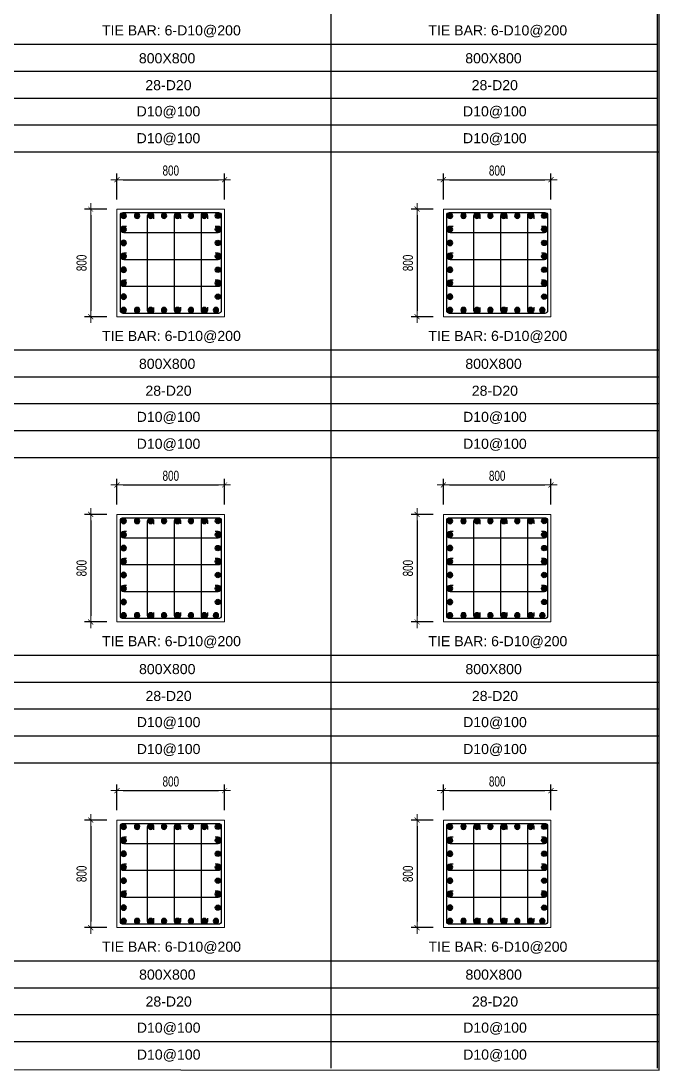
# Model space of a CAD drawing. Header units: millimetres. Extents: x 49323 to 538172, y -39336 to 181761.
# Drawn here: x 278641 to 283384, y 130327 to 138126 of the extents above; entities that cross this region are included whole.
import ezdxf
from ezdxf.enums import TextEntityAlignment as Align

# ---------------------------------------------------------------- set-up
doc = ezdxf.new("R2010")
doc.units = ezdxf.units.MM
doc.linetypes.add('CENTER2', pattern=[1.125, 0.75, -0.125, 0.125, -0.125])
doc.layers.get('Defpoints').update_dxf_attribs({"color": 151, "lineweight": 9})
for name, color, linetype in [('2', 2, 'Continuous'), ('A-ANNO-LEAD', 4, 'Continuous'), ('CEN', 1, 'CENTER2'), ('STL', 3, 'Continuous'), ('TIT1', 3, 'Continuous')]:
    doc.layers.add(name, color=color, linetype=linetype)
doc.layers.add('NDC_S_CONTINUOUS', color=3, linetype='Continuous', lineweight=20)
doc.layers.add('NDC_S_DIM', color=1, linetype='Continuous', lineweight=15)
doc.styles.add('NDC_ARIAL', font='arial.ttf', dxfattribs={"width": 0.85})
doc.styles.add('NDC_DIM', font='', dxfattribs={"width": 0.75})
doc.styles.get('NDC_DIM').set_extended_font_data('Dotum')
doc.dimstyles.new('NDC_dim_30', dxfattribs={"dimscale": 30, "dimtxt": 2.5, "dimasz": 1.5, "dimexe": 1.5, "dimexo": 2.5, "dimgap": 1, "dimtad": 1, "dimdec": 0, "dimzin": 0, "dimdsep": 46, "dimtxsty": 'NDC_DIM', "dimblk": 'DIMMARK', "dimcen": 0.09, "dimdle": 1.2, "dimclrd": 1, "dimclre": 1, "dimclrt": 3, "dimadec": 0, "dimazin": 0, "dimtfac": 1, "dimtdec": 0, "dimtix": 1, "dimtofl": 0, "dimtmove": 0, "dimatfit": 3, "dimfxl": 8, "dimfxlon": 1, "dimtolj": 1, "dimtzin": 0, "dimarcsym": 0})

# ---------------------------------------------------------------- blocks, each defined once
blk = doc.blocks.new('8')
at = {"layer": '2'}
blk.add_hatch(color=256, dxfattribs=at).paths.add_polyline_path([(20, 0, 0.386127), (1.9, 19.9), (-1.9, 19.9, 0.386127), (-20, 0, 1)])
blk.add_circle((0, 0), 20, dxfattribs=at)
blk = doc.blocks.new('5')
at = {"layer": 'CEN', "rotation": 180}
blk.add_blockref('8', (0, 0), dxfattribs=at)
blk = doc.blocks.new('DIMMARK')
at = {"layer": 'NDC_S_DIM', "color": 1}
blk.add_line((-1.5, 0), (1, 0), dxfattribs=at)
at = {"layer": 'NDC_S_DIM', "color": 2, "const_width": 0.1}
blk.add_lwpolyline([(-0.42, -0.42), (0.42, 0.42)], dxfattribs=at)
blk = doc.blocks.new('*D1420')
at = {"layer": 'Defpoints', "color": 0, "ltscale": 40, "transparency": 16777216}
for p in [(280154.5, 132403.9), (279354.5, 132182.6), (280154.5, 132182.6)]:
    blk.add_point(p, dxfattribs=at)
at = {"layer": 'NDC_S_DIM', "color": 1, "lineweight": -2, "ltscale": 40, "transparency": 16777216}
for p, q in [((279354.5, 132257.6), (279354.5, 132448.9)), ((280154.5, 132257.6), (280154.5, 132448.9)), ((279399.5, 132403.9), (280109.5, 132403.9))]:
    blk.add_line(p, q, dxfattribs=at)
at = {"layer": 'NDC_S_DIM', "color": 1, "lineweight": -2, "ltscale": 40, "transparency": 16777216, "xscale": 45, "yscale": 45, "zscale": 45, "rotation": 180}
blk.add_blockref('DIMMARK', (279354.5, 132403.9), dxfattribs=at)
at = {"layer": 'NDC_S_DIM', "color": 1, "lineweight": -2, "ltscale": 40, "transparency": 16777216, "xscale": 45, "yscale": 45, "zscale": 45}
blk.add_blockref('DIMMARK', (280154.5, 132403.9), dxfattribs=at)
at = {"layer": 'NDC_S_DIM', "color": 3, "ltscale": 40, "transparency": 16777216, "insert": (279754.5, 132471.5), "char_height": 75, "attachment_point": 5, "style": 'NDC_DIM'}
blk.add_mtext('\\A1;800', dxfattribs=at)
blk = doc.blocks.new('*D1421')
at = {"layer": 'Defpoints', "color": 0, "ltscale": 40, "transparency": 16777216}
for p in [(279354.5, 132185.1), (279159.1, 131385.1), (279354.5, 131385.1)]:
    blk.add_point(p, dxfattribs=at)
at = {"layer": 'NDC_S_DIM', "color": 1, "lineweight": -2, "ltscale": 40, "transparency": 16777216}
for p, q in [((279279.5, 132185.1), (279114.1, 132185.1)), ((279159.1, 132140.1), (279159.1, 131430.1)), ((279279.5, 131385.1), (279114.1, 131385.1))]:
    blk.add_line(p, q, dxfattribs=at)
at = {"layer": 'NDC_S_DIM', "color": 1, "lineweight": -2, "ltscale": 40, "transparency": 16777216, "xscale": 45, "yscale": 45, "zscale": 45}
for p, rotation in [((279159.1, 132185.1), 90), ((279159.1, 131385.1), 270)]:
    blk.add_blockref('DIMMARK', p, dxfattribs=dict(at, rotation=rotation))
at = {"layer": 'NDC_S_DIM', "color": 3, "ltscale": 40, "transparency": 16777216, "insert": (279091.6, 131785.1), "char_height": 75, "attachment_point": 5, "rotation": 90, "style": 'NDC_DIM'}
blk.add_mtext('\\A1;800', dxfattribs=at)
blk = doc.blocks.new('*D1422')
at = {"layer": 'Defpoints', "color": 0, "ltscale": 40, "transparency": 16777216}
for p in [(280154.5, 134676.8), (279354.5, 134455.4), (280154.5, 134455.4)]:
    blk.add_point(p, dxfattribs=at)
at = {"layer": 'NDC_S_DIM', "color": 1, "lineweight": -2, "ltscale": 40, "transparency": 16777216}
for p, q in [((279354.5, 134530.4), (279354.5, 134721.8)), ((280154.5, 134530.4), (280154.5, 134721.8)), ((279399.5, 134676.8), (280109.5, 134676.8))]:
    blk.add_line(p, q, dxfattribs=at)
at = {"layer": 'NDC_S_DIM', "color": 1, "lineweight": -2, "ltscale": 40, "transparency": 16777216, "xscale": 45, "yscale": 45, "zscale": 45, "rotation": 180}
blk.add_blockref('DIMMARK', (279354.5, 134676.8), dxfattribs=at)
at = {"layer": 'NDC_S_DIM', "color": 1, "lineweight": -2, "ltscale": 40, "transparency": 16777216, "xscale": 45, "yscale": 45, "zscale": 45}
blk.add_blockref('DIMMARK', (280154.5, 134676.8), dxfattribs=at)
at = {"layer": 'NDC_S_DIM', "color": 3, "ltscale": 40, "transparency": 16777216, "insert": (279754.5, 134744.4), "char_height": 75, "attachment_point": 5, "style": 'NDC_DIM'}
blk.add_mtext('\\A1;800', dxfattribs=at)
blk = doc.blocks.new('*D1423')
at = {"layer": 'Defpoints', "color": 0, "ltscale": 40, "transparency": 16777216}
for p in [(279354.5, 134458), (279159.1, 133658), (279354.5, 133658)]:
    blk.add_point(p, dxfattribs=at)
at = {"layer": 'NDC_S_DIM', "color": 1, "lineweight": -2, "ltscale": 40, "transparency": 16777216}
for p, q in [((279279.5, 134458), (279114.1, 134458)), ((279159.1, 134413), (279159.1, 133703)), ((279279.5, 133658), (279114.1, 133658))]:
    blk.add_line(p, q, dxfattribs=at)
at = {"layer": 'NDC_S_DIM', "color": 1, "lineweight": -2, "ltscale": 40, "transparency": 16777216, "xscale": 45, "yscale": 45, "zscale": 45}
for p, rotation in [((279159.1, 134458), 90), ((279159.1, 133658), 270)]:
    blk.add_blockref('DIMMARK', p, dxfattribs=dict(at, rotation=rotation))
at = {"layer": 'NDC_S_DIM', "color": 3, "ltscale": 40, "transparency": 16777216, "insert": (279091.6, 134058), "char_height": 75, "attachment_point": 5, "rotation": 90, "style": 'NDC_DIM'}
blk.add_mtext('\\A1;800', dxfattribs=at)
blk = doc.blocks.new('*D1424')
at = {"layer": 'Defpoints', "color": 0, "ltscale": 40, "transparency": 16777216}
for p in [(280154.5, 136946.2), (279354.5, 136724.9), (280154.5, 136724.9)]:
    blk.add_point(p, dxfattribs=at)
at = {"layer": 'NDC_S_DIM', "color": 1, "lineweight": -2, "ltscale": 40, "transparency": 16777216}
for p, q in [((279354.5, 136799.9), (279354.5, 136991.2)), ((280154.5, 136799.9), (280154.5, 136991.2)), ((279399.5, 136946.2), (280109.5, 136946.2))]:
    blk.add_line(p, q, dxfattribs=at)
at = {"layer": 'NDC_S_DIM', "color": 1, "lineweight": -2, "ltscale": 40, "transparency": 16777216, "xscale": 45, "yscale": 45, "zscale": 45, "rotation": 180}
blk.add_blockref('DIMMARK', (279354.5, 136946.2), dxfattribs=at)
at = {"layer": 'NDC_S_DIM', "color": 1, "lineweight": -2, "ltscale": 40, "transparency": 16777216, "xscale": 45, "yscale": 45, "zscale": 45}
blk.add_blockref('DIMMARK', (280154.5, 136946.2), dxfattribs=at)
at = {"layer": 'NDC_S_DIM', "color": 3, "ltscale": 40, "transparency": 16777216, "insert": (279754.5, 137013.8), "char_height": 75, "attachment_point": 5, "style": 'NDC_DIM'}
blk.add_mtext('\\A1;800', dxfattribs=at)
blk = doc.blocks.new('*D1425')
at = {"layer": 'Defpoints', "color": 0, "ltscale": 40, "transparency": 16777216}
for p in [(279354.5, 136727.4), (279159.1, 135927.4), (279354.5, 135927.4)]:
    blk.add_point(p, dxfattribs=at)
at = {"layer": 'NDC_S_DIM', "color": 1, "lineweight": -2, "ltscale": 40, "transparency": 16777216}
for p, q in [((279279.5, 136727.4), (279114.1, 136727.4)), ((279159.1, 136682.4), (279159.1, 135972.4)), ((279279.5, 135927.4), (279114.1, 135927.4))]:
    blk.add_line(p, q, dxfattribs=at)
at = {"layer": 'NDC_S_DIM', "color": 1, "lineweight": -2, "ltscale": 40, "transparency": 16777216, "xscale": 45, "yscale": 45, "zscale": 45}
for p, rotation in [((279159.1, 136727.4), 90), ((279159.1, 135927.4), 270)]:
    blk.add_blockref('DIMMARK', p, dxfattribs=dict(at, rotation=rotation))
at = {"layer": 'NDC_S_DIM', "color": 3, "ltscale": 40, "transparency": 16777216, "insert": (279091.6, 136327.4), "char_height": 75, "attachment_point": 5, "rotation": 90, "style": 'NDC_DIM'}
blk.add_mtext('\\A1;800', dxfattribs=at)
blk = doc.blocks.new('*D1434')
at = {"layer": 'Defpoints', "color": 0, "ltscale": 40, "transparency": 16777216}
for p in [(282580.6, 132403.9), (281780.6, 132182.6), (282580.6, 132182.6)]:
    blk.add_point(p, dxfattribs=at)
at = {"layer": 'NDC_S_DIM', "color": 1, "lineweight": -2, "ltscale": 40, "transparency": 16777216}
for p, q in [((281780.6, 132257.6), (281780.6, 132448.9)), ((282580.6, 132257.6), (282580.6, 132448.9)), ((281825.6, 132403.9), (282535.6, 132403.9))]:
    blk.add_line(p, q, dxfattribs=at)
at = {"layer": 'NDC_S_DIM', "color": 1, "lineweight": -2, "ltscale": 40, "transparency": 16777216, "xscale": 45, "yscale": 45, "zscale": 45, "rotation": 180}
blk.add_blockref('DIMMARK', (281780.6, 132403.9), dxfattribs=at)
at = {"layer": 'NDC_S_DIM', "color": 1, "lineweight": -2, "ltscale": 40, "transparency": 16777216, "xscale": 45, "yscale": 45, "zscale": 45}
blk.add_blockref('DIMMARK', (282580.6, 132403.9), dxfattribs=at)
at = {"layer": 'NDC_S_DIM', "color": 3, "ltscale": 40, "transparency": 16777216, "insert": (282180.6, 132471.5), "char_height": 75, "attachment_point": 5, "style": 'NDC_DIM'}
blk.add_mtext('\\A1;800', dxfattribs=at)
blk = doc.blocks.new('*D1435')
at = {"layer": 'Defpoints', "color": 0, "ltscale": 40, "transparency": 16777216}
for p in [(281780.6, 132185.1), (281585.2, 131385.1), (281780.6, 131385.1)]:
    blk.add_point(p, dxfattribs=at)
at = {"layer": 'NDC_S_DIM', "color": 1, "lineweight": -2, "ltscale": 40, "transparency": 16777216}
for p, q in [((281705.6, 132185.1), (281540.2, 132185.1)), ((281585.2, 132140.1), (281585.2, 131430.1)), ((281705.6, 131385.1), (281540.2, 131385.1))]:
    blk.add_line(p, q, dxfattribs=at)
at = {"layer": 'NDC_S_DIM', "color": 1, "lineweight": -2, "ltscale": 40, "transparency": 16777216, "xscale": 45, "yscale": 45, "zscale": 45}
for p, rotation in [((281585.2, 132185.1), 90), ((281585.2, 131385.1), 270)]:
    blk.add_blockref('DIMMARK', p, dxfattribs=dict(at, rotation=rotation))
at = {"layer": 'NDC_S_DIM', "color": 3, "ltscale": 40, "transparency": 16777216, "insert": (281517.7, 131785.1), "char_height": 75, "attachment_point": 5, "rotation": 90, "style": 'NDC_DIM'}
blk.add_mtext('\\A1;800', dxfattribs=at)
blk = doc.blocks.new('*D1436')
at = {"layer": 'Defpoints', "color": 0, "ltscale": 40, "transparency": 16777216}
for p in [(282580.6, 134676.8), (281780.6, 134455.4), (282580.6, 134455.4)]:
    blk.add_point(p, dxfattribs=at)
at = {"layer": 'NDC_S_DIM', "color": 1, "lineweight": -2, "ltscale": 40, "transparency": 16777216}
for p, q in [((281780.6, 134530.4), (281780.6, 134721.8)), ((282580.6, 134530.4), (282580.6, 134721.8)), ((281825.6, 134676.8), (282535.6, 134676.8))]:
    blk.add_line(p, q, dxfattribs=at)
at = {"layer": 'NDC_S_DIM', "color": 1, "lineweight": -2, "ltscale": 40, "transparency": 16777216, "xscale": 45, "yscale": 45, "zscale": 45, "rotation": 180}
blk.add_blockref('DIMMARK', (281780.6, 134676.8), dxfattribs=at)
at = {"layer": 'NDC_S_DIM', "color": 1, "lineweight": -2, "ltscale": 40, "transparency": 16777216, "xscale": 45, "yscale": 45, "zscale": 45}
blk.add_blockref('DIMMARK', (282580.6, 134676.8), dxfattribs=at)
at = {"layer": 'NDC_S_DIM', "color": 3, "ltscale": 40, "transparency": 16777216, "insert": (282180.6, 134744.4), "char_height": 75, "attachment_point": 5, "style": 'NDC_DIM'}
blk.add_mtext('\\A1;800', dxfattribs=at)
blk = doc.blocks.new('*D1437')
at = {"layer": 'Defpoints', "color": 0, "ltscale": 40, "transparency": 16777216}
for p in [(281780.6, 134458), (281585.2, 133658), (281780.6, 133658)]:
    blk.add_point(p, dxfattribs=at)
at = {"layer": 'NDC_S_DIM', "color": 1, "lineweight": -2, "ltscale": 40, "transparency": 16777216}
for p, q in [((281705.6, 134458), (281540.2, 134458)), ((281585.2, 134413), (281585.2, 133703)), ((281705.6, 133658), (281540.2, 133658))]:
    blk.add_line(p, q, dxfattribs=at)
at = {"layer": 'NDC_S_DIM', "color": 1, "lineweight": -2, "ltscale": 40, "transparency": 16777216, "xscale": 45, "yscale": 45, "zscale": 45}
for p, rotation in [((281585.2, 134458), 90), ((281585.2, 133658), 270)]:
    blk.add_blockref('DIMMARK', p, dxfattribs=dict(at, rotation=rotation))
at = {"layer": 'NDC_S_DIM', "color": 3, "ltscale": 40, "transparency": 16777216, "insert": (281517.7, 134058), "char_height": 75, "attachment_point": 5, "rotation": 90, "style": 'NDC_DIM'}
blk.add_mtext('\\A1;800', dxfattribs=at)
blk = doc.blocks.new('*D1438')
at = {"layer": 'Defpoints', "color": 0, "ltscale": 40, "transparency": 16777216}
for p in [(282580.6, 136946.2), (281780.6, 136724.9), (282580.6, 136724.9)]:
    blk.add_point(p, dxfattribs=at)
at = {"layer": 'NDC_S_DIM', "color": 1, "lineweight": -2, "ltscale": 40, "transparency": 16777216}
for p, q in [((281780.6, 136799.9), (281780.6, 136991.2)), ((282580.6, 136799.9), (282580.6, 136991.2)), ((281825.6, 136946.2), (282535.6, 136946.2))]:
    blk.add_line(p, q, dxfattribs=at)
at = {"layer": 'NDC_S_DIM', "color": 1, "lineweight": -2, "ltscale": 40, "transparency": 16777216, "xscale": 45, "yscale": 45, "zscale": 45, "rotation": 180}
blk.add_blockref('DIMMARK', (281780.6, 136946.2), dxfattribs=at)
at = {"layer": 'NDC_S_DIM', "color": 1, "lineweight": -2, "ltscale": 40, "transparency": 16777216, "xscale": 45, "yscale": 45, "zscale": 45}
blk.add_blockref('DIMMARK', (282580.6, 136946.2), dxfattribs=at)
at = {"layer": 'NDC_S_DIM', "color": 3, "ltscale": 40, "transparency": 16777216, "insert": (282180.6, 137013.8), "char_height": 75, "attachment_point": 5, "style": 'NDC_DIM'}
blk.add_mtext('\\A1;800', dxfattribs=at)
blk = doc.blocks.new('*D1439')
at = {"layer": 'Defpoints', "color": 0, "ltscale": 40, "transparency": 16777216}
for p in [(281780.6, 136727.4), (281585.2, 135927.4), (281780.6, 135927.4)]:
    blk.add_point(p, dxfattribs=at)
at = {"layer": 'NDC_S_DIM', "color": 1, "lineweight": -2, "ltscale": 40, "transparency": 16777216}
for p, q in [((281705.6, 136727.4), (281540.2, 136727.4)), ((281585.2, 136682.4), (281585.2, 135972.4)), ((281705.6, 135927.4), (281540.2, 135927.4))]:
    blk.add_line(p, q, dxfattribs=at)
at = {"layer": 'NDC_S_DIM', "color": 1, "lineweight": -2, "ltscale": 40, "transparency": 16777216, "xscale": 45, "yscale": 45, "zscale": 45}
for p, rotation in [((281585.2, 136727.4), 90), ((281585.2, 135927.4), 270)]:
    blk.add_blockref('DIMMARK', p, dxfattribs=dict(at, rotation=rotation))
at = {"layer": 'NDC_S_DIM', "color": 3, "ltscale": 40, "transparency": 16777216, "insert": (281517.7, 136327.4), "char_height": 75, "attachment_point": 5, "rotation": 90, "style": 'NDC_DIM'}
blk.add_mtext('\\A1;800', dxfattribs=at)

msp = doc.modelspace()

# ---------------------------------------------------------------- linework, layer by layer
at = {"layer": '2', "lineweight": -2, "ltscale": 1000, "elevation": 0}
for points in [[(280129.5, 136682.4), (280129.5, 135972.4, -0.414214), (280109.5, 135952.4), (279399.5, 135952.4, -0.414214), (279379.5, 135972.4), (279379.5, 136682.4, -0.414214), (279399.5, 136702.4), (280109.5, 136702.4, -0.414214)], [(282555.6, 136682.4), (282555.6, 135972.4, -0.414214), (282535.6, 135952.4), (281825.6, 135952.4, -0.414214), (281805.6, 135972.4), (281805.6, 136682.4, -0.414214), (281825.6, 136702.4), (282535.6, 136702.4, -0.414214)], [(280129.5, 134413), (280129.5, 133703, -0.414214), (280109.5, 133683), (279399.5, 133683, -0.414214), (279379.5, 133703), (279379.5, 134413, -0.414214), (279399.5, 134433), (280109.5, 134433, -0.414214)], [(282555.6, 134413), (282555.6, 133703, -0.414214), (282535.6, 133683), (281825.6, 133683, -0.414214), (281805.6, 133703), (281805.6, 134413, -0.414214), (281825.6, 134433), (282535.6, 134433, -0.414214)], [(280129.5, 132140.1), (280129.5, 131430.1, -0.414214), (280109.5, 131410.1), (279399.5, 131410.1, -0.414214), (279379.5, 131430.1), (279379.5, 132140.1, -0.414214), (279399.5, 132160.1), (280109.5, 132160.1, -0.414214)], [(282555.6, 132140.1), (282555.6, 131430.1, -0.414214), (282535.6, 131410.1), (281825.6, 131410.1, -0.414214), (281805.6, 131430.1), (281805.6, 132140.1, -0.414214), (281825.6, 132160.1), (282535.6, 132160.1, -0.414214)]]:
    msp.add_lwpolyline(points, format="xyb", close=True, dxfattribs=at)
at = {"layer": '2', "elevation": 0}
for points in [[(279626.8, 135997.1), (279626.8, 135974.9, -1), (279581.7, 135974.9), (279581.7, 136676.9, -1), (279626.8, 136676.9), (279626.8, 136654.8)], [(279826.8, 135998.5), (279826.8, 135976.4, -1), (279781.7, 135976.4), (279781.7, 136678.4, -1), (279826.8, 136678.4), (279826.8, 136656.3)], [(280026.8, 135998.5), (280026.8, 135976.4, -1), (279981.7, 135976.4), (279981.7, 136678.4, -1), (280026.8, 136678.4), (280026.8, 136656.3)], [(282052.8, 135997.1), (282052.8, 135974.9, -1), (282007.8, 135974.9), (282007.8, 136676.9, -1), (282052.8, 136676.9), (282052.8, 136654.8)], [(282252.8, 135998.5), (282252.8, 135976.4, -1), (282207.8, 135976.4), (282207.8, 136678.4, -1), (282252.8, 136678.4), (282252.8, 136656.3)], [(282452.8, 135998.5), (282452.8, 135976.4, -1), (282407.8, 135976.4), (282407.8, 136678.4, -1), (282452.8, 136678.4), (282452.8, 136656.3)], [(279426.4, 136599), (279404.2, 136599, 1), (279404.2, 136553.9), (280106.3, 136553.9, 1), (280106.3, 136599), (280084.1, 136599)], [(281852.5, 136599), (281830.3, 136599, 1), (281830.3, 136553.9), (282532.4, 136553.9, 1), (282532.4, 136599), (282510.2, 136599)], [(279426.4, 136399), (279404.2, 136399, 1), (279404.2, 136353.9), (280106.3, 136353.9, 1), (280106.3, 136399), (280084.1, 136399)], [(281852.5, 136399), (281830.3, 136399, 1), (281830.3, 136353.9), (282532.4, 136353.9, 1), (282532.4, 136399), (282510.2, 136399)], [(279426.4, 136199), (279404.2, 136199, 1), (279404.2, 136153.9), (280106.3, 136153.9, 1), (280106.3, 136199), (280084.1, 136199)], [(281852.5, 136199), (281830.3, 136199, 1), (281830.3, 136153.9), (282532.4, 136153.9, 1), (282532.4, 136199), (282510.2, 136199)], [(279626.8, 133727.6), (279626.8, 133705.5, -1), (279581.7, 133705.5), (279581.7, 134407.5, -1), (279626.8, 134407.5), (279626.8, 134385.3)], [(279826.8, 133729.1), (279826.8, 133707, -1), (279781.7, 133707), (279781.7, 134409, -1), (279826.8, 134409), (279826.8, 134386.8)], [(280026.8, 133729.1), (280026.8, 133707, -1), (279981.7, 133707), (279981.7, 134409, -1), (280026.8, 134409), (280026.8, 134386.8)], [(282052.8, 133727.6), (282052.8, 133705.5, -1), (282007.8, 133705.5), (282007.8, 134407.5, -1), (282052.8, 134407.5), (282052.8, 134385.3)], [(282252.8, 133729.1), (282252.8, 133707, -1), (282207.8, 133707), (282207.8, 134409, -1), (282252.8, 134409), (282252.8, 134386.8)], [(282452.8, 133729.1), (282452.8, 133707, -1), (282407.8, 133707), (282407.8, 134409, -1), (282452.8, 134409), (282452.8, 134386.8)], [(279426.4, 134329.5), (279404.2, 134329.5, 1), (279404.2, 134284.5), (280106.3, 134284.5, 1), (280106.3, 134329.5), (280084.1, 134329.5)], [(281852.5, 134329.5), (281830.3, 134329.5, 1), (281830.3, 134284.5), (282532.4, 134284.5, 1), (282532.4, 134329.5), (282510.2, 134329.5)], [(279426.4, 134129.5), (279404.2, 134129.5, 1), (279404.2, 134084.5), (280106.3, 134084.5, 1), (280106.3, 134129.5), (280084.1, 134129.5)], [(281852.5, 134129.5), (281830.3, 134129.5, 1), (281830.3, 134084.5), (282532.4, 134084.5, 1), (282532.4, 134129.5), (282510.2, 134129.5)], [(279426.4, 133929.5), (279404.2, 133929.5, 1), (279404.2, 133884.5), (280106.3, 133884.5, 1), (280106.3, 133929.5), (280084.1, 133929.5)], [(281852.5, 133929.5), (281830.3, 133929.5, 1), (281830.3, 133884.5), (282532.4, 133884.5, 1), (282532.4, 133929.5), (282510.2, 133929.5)], [(279626.8, 131454.8), (279626.8, 131432.6, -1), (279581.7, 131432.6), (279581.7, 132134.6, -1), (279626.8, 132134.6), (279626.8, 132112.5)], [(279826.8, 131456.2), (279826.8, 131434.1, -1), (279781.7, 131434.1), (279781.7, 132136.1, -1), (279826.8, 132136.1), (279826.8, 132114)], [(280026.8, 131456.2), (280026.8, 131434.1, -1), (279981.7, 131434.1), (279981.7, 132136.1, -1), (280026.8, 132136.1), (280026.8, 132114)], [(282052.8, 131454.8), (282052.8, 131432.6, -1), (282007.8, 131432.6), (282007.8, 132134.6, -1), (282052.8, 132134.6), (282052.8, 132112.5)], [(282252.8, 131456.2), (282252.8, 131434.1, -1), (282207.8, 131434.1), (282207.8, 132136.1, -1), (282252.8, 132136.1), (282252.8, 132114)], [(282452.8, 131456.2), (282452.8, 131434.1, -1), (282407.8, 131434.1), (282407.8, 132136.1, -1), (282452.8, 132136.1), (282452.8, 132114)], [(279426.4, 132056.7), (279404.2, 132056.7, 1), (279404.2, 132011.6), (280106.3, 132011.6, 1), (280106.3, 132056.7), (280084.1, 132056.7)], [(281852.5, 132056.7), (281830.3, 132056.7, 1), (281830.3, 132011.6), (282532.4, 132011.6, 1), (282532.4, 132056.7), (282510.2, 132056.7)], [(279426.4, 131856.7), (279404.2, 131856.7, 1), (279404.2, 131811.6), (280106.3, 131811.6, 1), (280106.3, 131856.7), (280084.1, 131856.7)], [(281852.5, 131856.7), (281830.3, 131856.7, 1), (281830.3, 131811.6), (282532.4, 131811.6, 1), (282532.4, 131856.7), (282510.2, 131856.7)], [(279426.4, 131656.7), (279404.2, 131656.7, 1), (279404.2, 131611.6), (280106.3, 131611.6, 1), (280106.3, 131656.7), (280084.1, 131656.7)], [(281852.5, 131656.7), (281830.3, 131656.7, 1), (281830.3, 131611.6), (282532.4, 131611.6, 1), (282532.4, 131656.7), (282510.2, 131656.7)]]:
    msp.add_lwpolyline(points, format="xyb", dxfattribs=at)
at = {"layer": 'A-ANNO-LEAD'}
msp.add_lwpolyline([(262048.7, 130339.8), (283383.7, 130326.6), (283383.7, 146946.6), (262048.7, 146959.8)], close=True, dxfattribs=at)
at = {"layer": 'NDC_S_CONTINUOUS', "ltscale": 70, "elevation": 0}
for points in [[(280154.5, 136727.4), (280154.5, 135927.4), (279354.5, 135927.4), (279354.5, 136727.4), (280154.5, 136727.4)], [(282580.6, 136727.4), (282580.6, 135927.4), (281780.6, 135927.4), (281780.6, 136727.4), (282580.6, 136727.4)], [(280154.5, 134458), (280154.5, 133658), (279354.5, 133658), (279354.5, 134458), (280154.5, 134458)], [(282580.6, 134458), (282580.6, 133658), (281780.6, 133658), (281780.6, 134458), (282580.6, 134458)], [(280154.5, 132185.1), (280154.5, 131385.1), (279354.5, 131385.1), (279354.5, 132185.1), (280154.5, 132185.1)], [(282580.6, 132185.1), (282580.6, 131385.1), (281780.6, 131385.1), (281780.6, 132185.1), (282580.6, 132185.1)]]:
    msp.add_lwpolyline(points, dxfattribs=at)
at = {"layer": 'TIT1'}
for p, q in [((280943.2, 146474.5), (280943.2, 130339.8)), ((283369.3, 146474.5), (283369.3, 130339.8)), ((283382.1, 137150.5), (262047.1, 137150.5)), ((283382.6, 134878.6), (262047.6, 134878.6)), ((283383.1, 132609.1), (262048.2, 132609.1))]:
    msp.add_line(p, q, dxfattribs=at)
at = {"layer": 'TIT1', "color": 8}
for p, q in [((283369.3, 137950.5), (262675, 137950.5)), ((283369.3, 137750.5), (262675, 137750.5)), ((283369.3, 137550.5), (262675, 137550.5)), ((283369.3, 137350.5), (263104.2, 137350.5)), ((283382.6, 135678.6), (262675.5, 135678.6)), ((283382.6, 135478.6), (262675.5, 135478.6)), ((283382.6, 135278.6), (262675.5, 135278.6)), ((283382.6, 135078.6), (263104.7, 135078.6)), ((283383.1, 133409.1), (262676, 133409.1)), ((283383.1, 133209.1), (262676, 133209.1)), ((283383.1, 133009.1), (262676, 133009.1)), ((283383.1, 132809.1), (263105.2, 132809.1)), ((283383.7, 131136.3), (262676.6, 131136.3)), ((283383.7, 130936.3), (262676.6, 130936.3)), ((283383.7, 130736.3), (262676.6, 130736.3)), ((283383.7, 130536.3), (263105.8, 130536.3))]:
    msp.add_line(p, q, dxfattribs=at)

# ---------------------------------------------------------------- block references
at = {"layer": 'STL', "xscale": -1}
for p in [(279404.2, 136677.4), (281830.3, 136677.4), (279404.2, 136576.5), (281830.3, 136576.5), (279404.2, 136476.5), (281830.3, 136476.5), (279404.2, 136376.5), (281830.3, 136376.5), (279404.2, 136276.5), (281830.3, 136276.5), (279404.2, 136176.5), (281830.3, 136176.5), (279404.2, 136076.5), (281830.3, 136076.5), (279404.2, 135976.5), (281830.3, 135976.5), (279404.2, 134408), (281830.3, 134408), (279404.2, 134307), (281830.3, 134307), (279404.2, 134207), (281830.3, 134207), (279404.2, 134107), (281830.3, 134107), (279404.2, 134007), (281830.3, 134007), (279404.2, 133907), (281830.3, 133907), (279404.2, 133807), (281830.3, 133807), (279404.2, 133707), (281830.3, 133707), (279404.2, 132135.1), (281830.3, 132135.1), (279404.2, 132034.2), (281830.3, 132034.2), (279404.2, 131934.2), (281830.3, 131934.2), (279404.2, 131834.2), (281830.3, 131834.2), (279404.2, 131734.2), (281830.3, 131734.2), (279404.2, 131634.2), (281830.3, 131634.2), (279404.2, 131534.2), (281830.3, 131534.2), (279404.2, 131434.2), (281830.3, 131434.2)]:
    msp.add_blockref('5', p, dxfattribs=at)
at = {"layer": 'STL', "xscale": -1, "rotation": 270}
for p in [(279504.2, 136678.4), (279604.2, 136678.4), (279704.2, 136678.4), (279804.2, 136678.4), (279904.2, 136678.4), (280004.2, 136678.4), (281930.3, 136678.4), (282030.3, 136678.4), (282130.3, 136678.4), (282230.3, 136678.4), (282330.3, 136678.4), (282430.3, 136678.4), (279404.2, 135976.5), (279504.2, 135976.5), (279604.2, 135976.5), (279704.2, 135976.5), (279804.2, 135976.5), (279904.2, 135976.5), (280004.2, 135976.5), (280090.2, 135976.5), (281830.3, 135976.5), (281930.3, 135976.5), (282030.3, 135976.5), (282130.3, 135976.5), (282230.3, 135976.5), (282330.3, 135976.5), (282430.3, 135976.5), (282516.3, 135976.5), (279504.2, 134409), (279604.2, 134409), (279704.2, 134409), (279804.2, 134409), (279904.2, 134409), (280004.2, 134409), (281930.3, 134409), (282030.3, 134409), (282130.3, 134409), (282230.3, 134409), (282330.3, 134409), (282430.3, 134409), (279404.2, 133707), (279504.2, 133707), (279604.2, 133707), (279704.2, 133707), (279804.2, 133707), (279904.2, 133707), (280004.2, 133707), (280090.2, 133707), (281830.3, 133707), (281930.3, 133707), (282030.3, 133707), (282130.3, 133707), (282230.3, 133707), (282330.3, 133707), (282430.3, 133707), (282516.3, 133707), (279504.2, 132136.1), (279604.2, 132136.1), (279704.2, 132136.1), (279804.2, 132136.1), (279904.2, 132136.1), (280004.2, 132136.1), (281930.3, 132136.1), (282030.3, 132136.1), (282130.3, 132136.1), (282230.3, 132136.1), (282330.3, 132136.1), (282430.3, 132136.1), (279404.2, 131434.2), (279504.2, 131434.2), (279604.2, 131434.2), (279704.2, 131434.2), (279804.2, 131434.2), (279904.2, 131434.2), (280004.2, 131434.2), (280090.2, 131434.2), (281830.3, 131434.2), (281930.3, 131434.2), (282030.3, 131434.2), (282130.3, 131434.2), (282230.3, 131434.2), (282330.3, 131434.2), (282430.3, 131434.2), (282516.3, 131434.2)]:
    msp.add_blockref('5', p, dxfattribs=at)
at = {"layer": 'STL'}
for p in [(280104.7, 136677.4), (282530.8, 136677.4), (280104.7, 136576.5), (282530.8, 136576.5), (280104.7, 136476.5), (282530.8, 136476.5), (280104.7, 136376.5), (282530.8, 136376.5), (280104.7, 136276.5), (282530.8, 136276.5), (280104.7, 136176.5), (282530.8, 136176.5), (280104.7, 136076.5), (282530.8, 136076.5), (280104.7, 134408), (282530.8, 134408), (280104.7, 134307), (282530.8, 134307), (280104.7, 134207), (282530.8, 134207), (280104.7, 134107), (282530.8, 134107), (280104.7, 134007), (282530.8, 134007), (280104.7, 133907), (282530.8, 133907), (280104.7, 133807), (282530.8, 133807), (280104.7, 132135.1), (282530.8, 132135.1), (280104.7, 132034.2), (282530.8, 132034.2), (280104.7, 131934.2), (282530.8, 131934.2), (280104.7, 131834.2), (282530.8, 131834.2), (280104.7, 131734.2), (282530.8, 131734.2), (280104.7, 131634.2), (282530.8, 131634.2), (280104.7, 131534.2), (282530.8, 131534.2)]:
    msp.add_blockref('5', p, dxfattribs=at)

# ---------------------------------------------------------------- texts
at = {"layer": 'TIT1', "style": 'NDC_ARIAL'}
for s, p in [('TIE BAR: 6-D10@200', (279758.8, 138051.1)), ('TIE BAR: 6-D10@200', (282184.9, 138051.1)), ('800X800', (279727, 137849.2)), ('800X800', (282153.1, 137849.2)), ('28-D20', (279737.1, 137649.2)), ('28-D20', (282163.1, 137649.2)), ('D10@100', (279737.1, 137449.2)), ('D10@100', (282163.1, 137449.2)), ('D10@100', (279737.1, 137249.2)), ('D10@100', (282163.1, 137249.2)), ('TIE BAR: 6-D10@200', (279759.3, 135779.2)), ('TIE BAR: 6-D10@200', (282185.4, 135779.2)), ('800X800', (279727.5, 135577.3)), ('800X800', (282153.6, 135577.3)), ('28-D20', (279737.6, 135377.3)), ('28-D20', (282163.7, 135377.3)), ('D10@100', (279737.6, 135177.3)), ('D10@100', (282163.7, 135177.3)), ('D10@100', (279737.6, 134977.3)), ('D10@100', (282163.7, 134977.3)), ('TIE BAR: 6-D10@200', (279759.9, 133509.7)), ('TIE BAR: 6-D10@200', (282186, 133509.7)), ('800X800', (279728.1, 133307.8)), ('800X800', (282154.2, 133307.8)), ('28-D20', (279738.1, 133107.8)), ('28-D20', (282164.2, 133107.8)), ('D10@100', (279738.1, 132907.8)), ('D10@100', (282164.2, 132907.8)), ('D10@100', (279738.1, 132707.8)), ('D10@100', (282164.2, 132707.8)), ('TIE BAR: 6-D10@200', (279760.4, 131238)), ('TIE BAR: 6-D10@200', (282186.5, 131238)), ('800X800', (279728.6, 131036.1)), ('800X800', (282154.7, 131036.1)), ('28-D20', (279738.6, 130836.1)), ('28-D20', (282164.7, 130836.1)), ('D10@100', (279738.6, 130636.1)), ('D10@100', (282164.7, 130636.1)), ('D10@100', (279738.6, 130436.1)), ('D10@100', (282164.7, 130436.1))]:
    msp.add_text(s, height=75, dxfattribs=at).set_placement(p, align=Align.MIDDLE)

# ---------------------------------------------------------------- dimensions: what is measured, and where the dimension line sits
at = {"layer": 'NDC_S_DIM', "ltscale": 40}
for base, p1, p2, picture, middle in [((280154.5, 136946.2), (279354.5, 136724.9), (280154.5, 136724.9), '*D1424', (279754.5, 137013.8)), ((282580.6, 136946.2), (281780.6, 136724.9), (282580.6, 136724.9), '*D1438', (282180.6, 137013.8)), ((280154.5, 134676.8), (279354.5, 134455.4), (280154.5, 134455.4), '*D1422', (279754.5, 134744.4)), ((282580.6, 134676.8), (281780.6, 134455.4), (282580.6, 134455.4), '*D1436', (282180.6, 134744.4)), ((280154.5, 132403.9), (279354.5, 132182.6), (280154.5, 132182.6), '*D1420', (279754.5, 132471.5)), ((282580.6, 132403.9), (281780.6, 132182.6), (282580.6, 132182.6), '*D1434', (282180.6, 132471.5))]:
    dim = msp.add_linear_dim(base=base, p1=p1, p2=p2, dimstyle='NDC_dim_30', dxfattribs=at)
    dim.commit()
    dim.dimension.update_dxf_attribs({"geometry": picture, "text_midpoint": middle})
for base, p1, p2, picture, middle in [((279159.1, 135927.4), (279354.5, 136727.4), (279354.5, 135927.4), '*D1425', (279091.6, 136327.4)), ((281585.2, 135927.4), (281780.6, 136727.4), (281780.6, 135927.4), '*D1439', (281517.7, 136327.4)), ((279159.1, 133658), (279354.5, 134458), (279354.5, 133658), '*D1423', (279091.6, 134058)), ((281585.2, 133658), (281780.6, 134458), (281780.6, 133658), '*D1437', (281517.7, 134058)), ((279159.1, 131385.1), (279354.5, 132185.1), (279354.5, 131385.1), '*D1421', (279091.6, 131785.1)), ((281585.2, 131385.1), (281780.6, 132185.1), (281780.6, 131385.1), '*D1435', (281517.7, 131785.1))]:
    dim = msp.add_linear_dim(base=base, p1=p1, p2=p2, angle=90, dimstyle='NDC_dim_30', dxfattribs=at)
    dim.commit()
    dim.dimension.update_dxf_attribs({"geometry": picture, "text_midpoint": middle})

doc.saveas('drawing.dxf')
